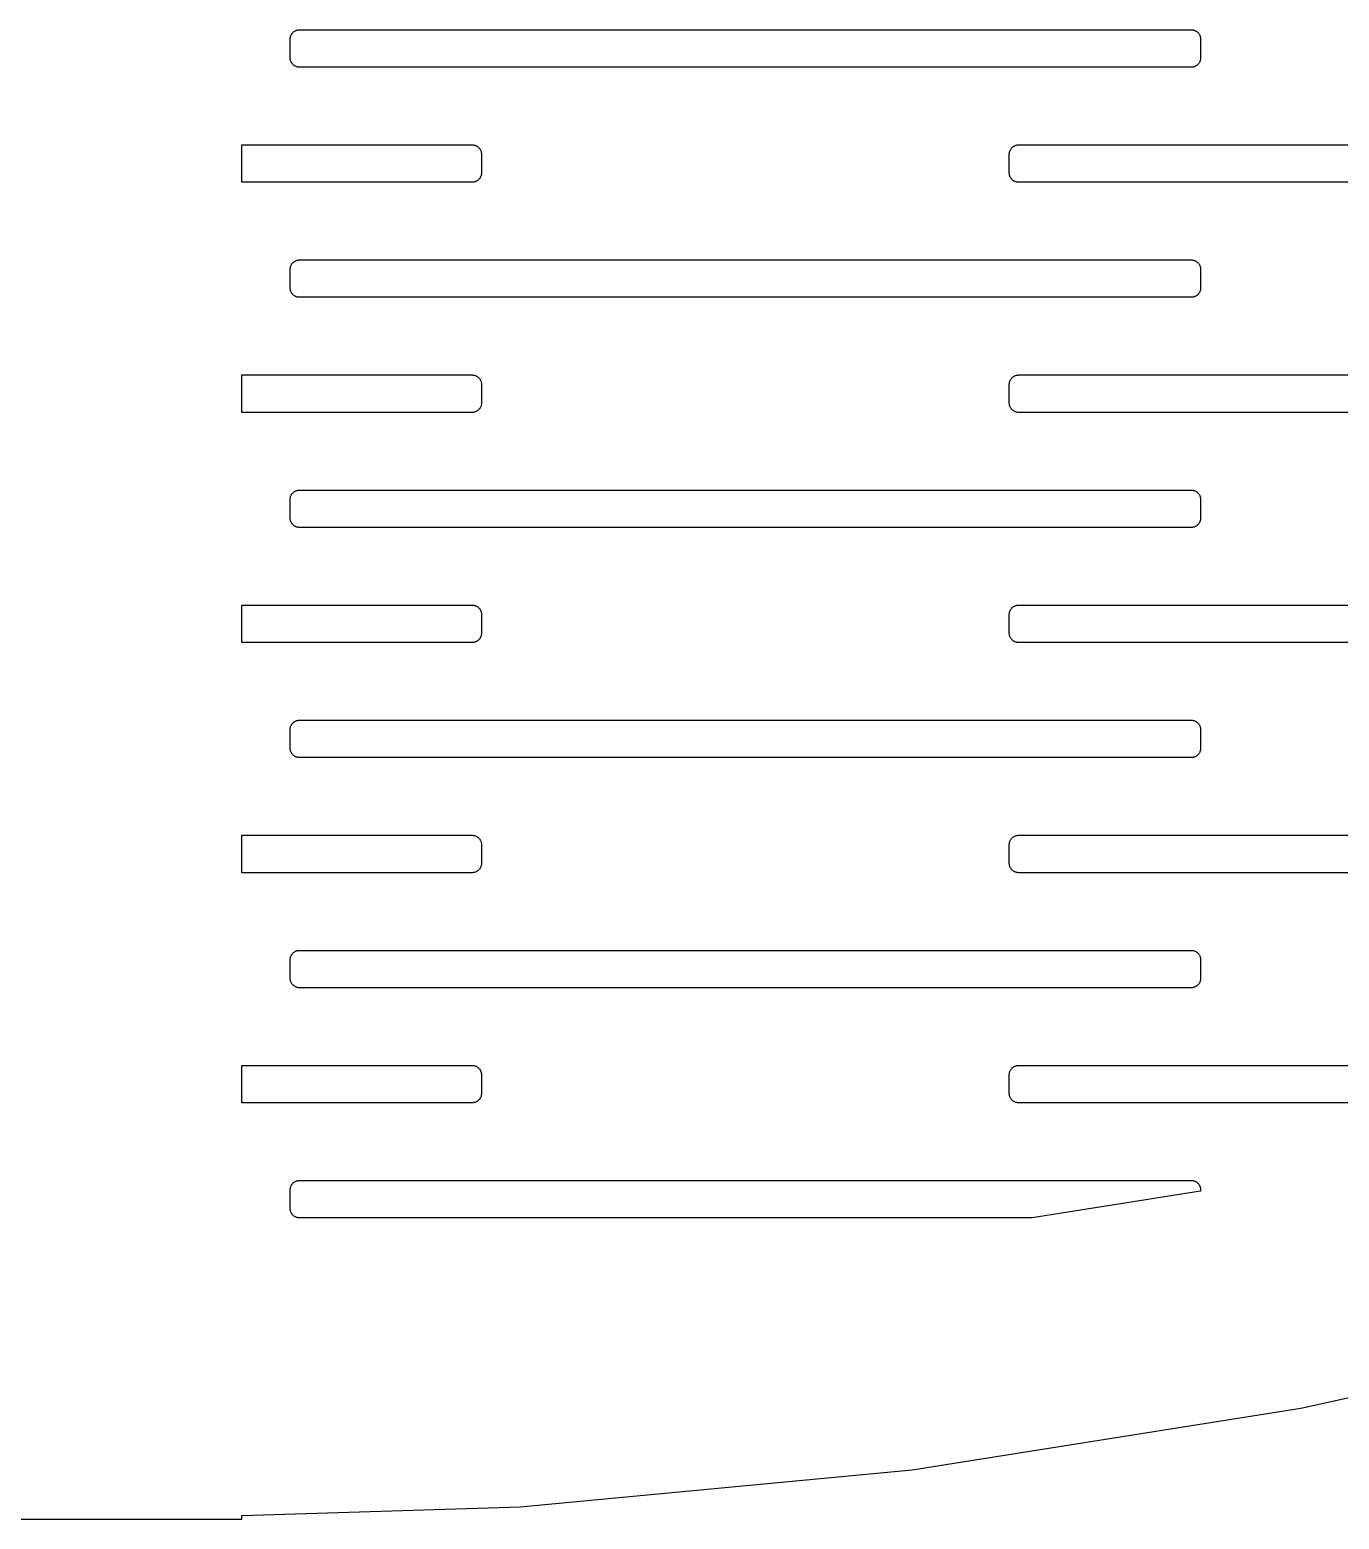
# Model space of a CAD drawing. Header units: metres. Extents: x -218 to 218, y -218 to 218.
# Drawn here: x -3.4 to 42.1, y -217.8 to -166 of the extents above; entities that cross this region are included whole.
import ezdxf

# ---------------------------------------------------------------- set-up
doc = ezdxf.new("R2010")
doc.units = ezdxf.units.M

msp = doc.modelspace()

# ---------------------------------------------------------------- linework, layer by layer
for p, q in [((5.70872, -166.209), (5.71799, -166.191)), ((5.71799, -166.191), (5.72838, -166.173)), ((5.72838, -166.173), (5.73987, -166.156)), ((5.73987, -166.156), (5.75238, -166.14)), ((5.75238, -166.14), (5.76587, -166.125)), ((5.76587, -166.125), (5.78032, -166.11)), ((5.78032, -166.11), (5.79562, -166.097)), ((5.79562, -166.097), (5.81177, -166.084)), ((5.81177, -166.084), (5.82864, -166.073)), ((5.82864, -166.073), (5.84622, -166.062)), ((5.84622, -166.062), (5.86441, -166.053)), ((5.86441, -166.053), (5.88315, -166.045)), ((5.88315, -166.045), (5.90236, -166.038)), ((5.90236, -166.038), (5.92197, -166.032)), ((5.92197, -166.032), (5.94189, -166.028)), ((5.94189, -166.028), (5.96205, -166.025)), ((5.96205, -166.025), (5.98239, -166.023)), ((5.98239, -166.023), (6.00279, -166.022)), ((6.00279, -166.022), (37.0028, -166.022)), ((37.0028, -166.022), (37.0232, -166.023)), ((37.0232, -166.023), (37.0435, -166.025)), ((37.0435, -166.025), (37.0637, -166.028)), ((37.0637, -166.028), (37.0836, -166.032)), ((37.0836, -166.032), (37.1032, -166.038)), ((37.1032, -166.038), (37.1224, -166.045)), ((37.1224, -166.045), (37.1412, -166.053)), ((37.1412, -166.053), (37.1594, -166.062)), ((37.1594, -166.062), (37.1769, -166.073)), ((37.1769, -166.073), (37.1938, -166.084)), ((37.1938, -166.084), (37.21, -166.097)), ((37.21, -166.097), (37.2253, -166.11)), ((37.2253, -166.11), (37.2397, -166.125)), ((37.2397, -166.125), (37.2532, -166.14)), ((37.2532, -166.14), (37.2657, -166.156)), ((37.2657, -166.156), (37.2772, -166.173)), ((37.2772, -166.173), (37.2876, -166.191)), ((37.2876, -166.191), (37.2969, -166.209)), ((5.6778, -166.347), (5.67844, -166.327)), ((5.6778, -166.997), (5.6778, -166.347)), ((5.67844, -166.327), (5.68036, -166.306)), ((5.68036, -166.306), (5.68355, -166.286)), ((5.68355, -166.286), (5.688, -166.266)), ((5.688, -166.266), (5.6937, -166.247)), ((5.6937, -166.247), (5.70061, -166.228)), ((5.70061, -166.228), (5.70872, -166.209)), ((37.2969, -166.209), (37.305, -166.228)), ((37.305, -166.228), (37.3119, -166.247)), ((37.3119, -166.247), (37.3176, -166.266)), ((37.3176, -166.266), (37.322, -166.286)), ((37.322, -166.286), (37.3252, -166.306)), ((37.3252, -166.306), (37.3271, -166.327)), ((37.3271, -166.327), (37.3278, -166.347)), ((37.3278, -166.347), (37.3278, -166.997)), ((5.67844, -167.018), (5.6778, -166.997)), ((5.68036, -167.038), (5.67844, -167.018)), ((5.68355, -167.058), (5.68036, -167.038)), ((5.688, -167.078), (5.68355, -167.058)), ((5.6937, -167.098), (5.688, -167.078)), ((5.70061, -167.117), (5.6937, -167.098)), ((5.70872, -167.136), (5.70061, -167.117)), ((5.71799, -167.154), (5.70872, -167.136)), ((5.72838, -167.171), (5.71799, -167.154)), ((5.73987, -167.188), (5.72838, -167.171)), ((5.75238, -167.204), (5.73987, -167.188)), ((5.76587, -167.22), (5.75238, -167.204)), ((5.78032, -167.234), (5.76587, -167.22)), ((37.2397, -167.22), (37.2253, -167.234)), ((37.2532, -167.204), (37.2397, -167.22)), ((37.2657, -167.188), (37.2532, -167.204)), ((37.2772, -167.171), (37.2657, -167.188)), ((37.2876, -167.154), (37.2772, -167.171)), ((37.2969, -167.136), (37.2876, -167.154)), ((37.305, -167.117), (37.2969, -167.136)), ((37.3119, -167.098), (37.305, -167.117)), ((37.3176, -167.078), (37.3119, -167.098)), ((37.322, -167.058), (37.3176, -167.078)), ((37.3252, -167.038), (37.322, -167.058)), ((37.3271, -167.018), (37.3252, -167.038)), ((37.3278, -166.997), (37.3271, -167.018)), ((5.79562, -167.248), (5.78032, -167.234)), ((5.81177, -167.26), (5.79562, -167.248)), ((5.82864, -167.272), (5.81177, -167.26)), ((5.84622, -167.282), (5.82864, -167.272)), ((5.86441, -167.291), (5.84622, -167.282)), ((5.88315, -167.299), (5.86441, -167.291)), ((5.90236, -167.306), (5.88315, -167.299)), ((5.92197, -167.312), (5.90236, -167.306)), ((5.94189, -167.316), (5.92197, -167.312)), ((5.96205, -167.32), (5.94189, -167.316)), ((5.98239, -167.322), (5.96205, -167.32)), ((6.00279, -167.322), (5.98239, -167.322)), ((37.0028, -167.322), (6.00279, -167.322)), ((37.0232, -167.322), (37.0028, -167.322)), ((37.0435, -167.32), (37.0232, -167.322)), ((37.0637, -167.316), (37.0435, -167.32)), ((37.0836, -167.312), (37.0637, -167.316)), ((37.1032, -167.306), (37.0836, -167.312)), ((37.1224, -167.299), (37.1032, -167.306)), ((37.1412, -167.291), (37.1224, -167.299)), ((37.1594, -167.282), (37.1412, -167.291)), ((37.1769, -167.272), (37.1594, -167.282)), ((37.1938, -167.26), (37.1769, -167.272)), ((37.21, -167.248), (37.1938, -167.26)), ((37.2253, -167.234), (37.21, -167.248)), ((4, -171.322), (4, -170.022)), ((4, -170.022), (12.0028, -170.022)), ((12.0028, -170.022), (12.0232, -170.023)), ((12.0232, -170.023), (12.0435, -170.025)), ((12.0435, -170.025), (12.0637, -170.028)), ((12.0637, -170.028), (12.0836, -170.032)), ((12.0836, -170.032), (12.1032, -170.038)), ((12.1032, -170.038), (12.1224, -170.045)), ((12.1224, -170.045), (12.1412, -170.053)), ((12.1412, -170.053), (12.1594, -170.062)), ((12.1594, -170.062), (12.1769, -170.073)), ((12.1769, -170.073), (12.1938, -170.084)), ((12.1938, -170.084), (12.2099, -170.097)), ((12.2099, -170.097), (12.2253, -170.11)), ((12.2253, -170.11), (12.2397, -170.125)), ((12.2397, -170.125), (12.2532, -170.14)), ((12.2532, -170.14), (12.2657, -170.156)), ((12.2657, -170.156), (12.2772, -170.173)), ((12.2772, -170.173), (12.2876, -170.191)), ((12.2876, -170.191), (12.2969, -170.209)), ((12.2969, -170.209), (12.305, -170.228)), ((12.305, -170.228), (12.3119, -170.247)), ((12.3119, -170.247), (12.3176, -170.266)), ((12.3176, -170.266), (12.322, -170.286)), ((12.322, -170.286), (12.3252, -170.306)), ((12.3252, -170.306), (12.3271, -170.327)), ((12.3271, -170.327), (12.3278, -170.347)), ((30.6778, -170.347), (30.6784, -170.327)), ((30.6784, -170.327), (30.6804, -170.306)), ((30.6804, -170.306), (30.6835, -170.286)), ((30.6835, -170.286), (30.688, -170.266)), ((30.688, -170.266), (30.6937, -170.247)), ((30.6937, -170.247), (30.7006, -170.228)), ((30.7006, -170.228), (30.7087, -170.209)), ((30.7087, -170.209), (30.718, -170.191)), ((30.718, -170.191), (30.7284, -170.173)), ((30.7284, -170.173), (30.7399, -170.156)), ((30.7399, -170.156), (30.7524, -170.14)), ((30.7524, -170.14), (30.7659, -170.125)), ((30.7659, -170.125), (30.7803, -170.11)), ((30.7803, -170.11), (30.7956, -170.097)), ((30.7956, -170.097), (30.8118, -170.084)), ((30.8118, -170.084), (30.8286, -170.073)), ((30.8286, -170.073), (30.8462, -170.062)), ((30.8462, -170.062), (30.8644, -170.053)), ((30.8644, -170.053), (30.8831, -170.045)), ((30.8831, -170.045), (30.9024, -170.038)), ((30.9024, -170.038), (30.922, -170.032)), ((30.922, -170.032), (30.9419, -170.028)), ((30.9419, -170.028), (30.9621, -170.025)), ((30.9621, -170.025), (30.9824, -170.023)), ((30.9824, -170.023), (31.0028, -170.022)), ((31.0028, -170.022), (62.0028, -170.022)), ((12.3278, -170.347), (12.3278, -170.997)), ((30.6778, -170.997), (30.6778, -170.347)), ((12.0028, -171.322), (4, -171.322)), ((12.0232, -171.322), (12.0028, -171.322)), ((12.0435, -171.32), (12.0232, -171.322)), ((12.0637, -171.316), (12.0435, -171.32)), ((12.0836, -171.312), (12.0637, -171.316)), ((12.1032, -171.306), (12.0836, -171.312)), ((12.1224, -171.299), (12.1032, -171.306)), ((12.1412, -171.291), (12.1224, -171.299)), ((12.1594, -171.282), (12.1412, -171.291)), ((12.1769, -171.272), (12.1594, -171.282)), ((12.1938, -171.26), (12.1769, -171.272)), ((12.2099, -171.248), (12.1938, -171.26)), ((12.2253, -171.234), (12.2099, -171.248)), ((12.2397, -171.22), (12.2253, -171.234)), ((12.2532, -171.204), (12.2397, -171.22)), ((12.2657, -171.188), (12.2532, -171.204)), ((12.2772, -171.171), (12.2657, -171.188)), ((12.2876, -171.154), (12.2772, -171.171)), ((12.2969, -171.136), (12.2876, -171.154)), ((12.305, -171.117), (12.2969, -171.136)), ((12.3119, -171.098), (12.305, -171.117)), ((12.3176, -171.078), (12.3119, -171.098)), ((12.322, -171.058), (12.3176, -171.078)), ((12.3252, -171.038), (12.322, -171.058)), ((12.3271, -171.018), (12.3252, -171.038)), ((12.3278, -170.997), (12.3271, -171.018)), ((30.6784, -171.018), (30.6778, -170.997)), ((30.6804, -171.038), (30.6784, -171.018)), ((30.6835, -171.058), (30.6804, -171.038)), ((30.688, -171.078), (30.6835, -171.058)), ((30.6937, -171.098), (30.688, -171.078)), ((30.7006, -171.117), (30.6937, -171.098)), ((30.7087, -171.136), (30.7006, -171.117)), ((30.718, -171.154), (30.7087, -171.136)), ((30.7284, -171.171), (30.718, -171.154)), ((30.7399, -171.188), (30.7284, -171.171)), ((30.7524, -171.204), (30.7399, -171.188)), ((30.7659, -171.22), (30.7524, -171.204)), ((30.7803, -171.234), (30.7659, -171.22)), ((30.7956, -171.248), (30.7803, -171.234)), ((30.8118, -171.26), (30.7956, -171.248)), ((30.8286, -171.272), (30.8118, -171.26)), ((30.8462, -171.282), (30.8286, -171.272)), ((30.8644, -171.291), (30.8462, -171.282)), ((30.8831, -171.299), (30.8644, -171.291)), ((30.9024, -171.306), (30.8831, -171.299)), ((30.922, -171.312), (30.9024, -171.306)), ((30.9419, -171.316), (30.922, -171.312)), ((30.9621, -171.32), (30.9419, -171.316)), ((30.9824, -171.322), (30.9621, -171.32)), ((31.0028, -171.322), (30.9824, -171.322)), ((62.0028, -171.322), (31.0028, -171.322)), ((5.6778, -174.347), (5.67844, -174.327)), ((5.6778, -174.997), (5.6778, -174.347)), ((5.67844, -174.327), (5.68036, -174.306)), ((5.68036, -174.306), (5.68355, -174.286)), ((5.68355, -174.286), (5.688, -174.266)), ((5.688, -174.266), (5.6937, -174.247)), ((5.6937, -174.247), (5.70061, -174.228)), ((5.70061, -174.228), (5.70872, -174.209)), ((5.70872, -174.209), (5.71799, -174.191)), ((5.71799, -174.191), (5.72838, -174.173)), ((5.72838, -174.173), (5.73987, -174.156)), ((5.73987, -174.156), (5.75238, -174.14)), ((5.75238, -174.14), (5.76587, -174.125)), ((5.76587, -174.125), (5.78032, -174.11)), ((5.78032, -174.11), (5.79562, -174.097)), ((5.79562, -174.097), (5.81177, -174.084)), ((5.81177, -174.084), (5.82864, -174.073)), ((5.82864, -174.073), (5.84622, -174.062)), ((5.84622, -174.062), (5.86441, -174.053)), ((5.86441, -174.053), (5.88315, -174.045)), ((5.88315, -174.045), (5.90236, -174.038)), ((5.90236, -174.038), (5.92197, -174.032)), ((5.92197, -174.032), (5.94189, -174.028)), ((5.94189, -174.028), (5.96205, -174.025)), ((5.96205, -174.025), (5.98239, -174.023)), ((5.98239, -174.023), (6.00279, -174.022)), ((6.00279, -174.022), (37.0028, -174.022)), ((37.0028, -174.022), (37.0232, -174.023)), ((37.0232, -174.023), (37.0435, -174.025)), ((37.0435, -174.025), (37.0637, -174.028)), ((37.0637, -174.028), (37.0836, -174.032)), ((37.0836, -174.032), (37.1032, -174.038)), ((37.1032, -174.038), (37.1224, -174.045)), ((37.1224, -174.045), (37.1412, -174.053)), ((37.1412, -174.053), (37.1594, -174.062)), ((37.1594, -174.062), (37.1769, -174.073)), ((37.1769, -174.073), (37.1938, -174.084)), ((37.1938, -174.084), (37.21, -174.097)), ((37.21, -174.097), (37.2253, -174.11)), ((37.2253, -174.11), (37.2397, -174.125)), ((37.2397, -174.125), (37.2532, -174.14)), ((37.2532, -174.14), (37.2657, -174.156)), ((37.2657, -174.156), (37.2772, -174.173)), ((37.2772, -174.173), (37.2876, -174.191)), ((37.2876, -174.191), (37.2969, -174.209)), ((37.2969, -174.209), (37.305, -174.228)), ((37.305, -174.228), (37.3119, -174.247)), ((37.3119, -174.247), (37.3176, -174.266)), ((37.3176, -174.266), (37.322, -174.286)), ((37.322, -174.286), (37.3252, -174.306)), ((37.3252, -174.306), (37.3271, -174.327)), ((37.3271, -174.327), (37.3278, -174.347)), ((37.3278, -174.347), (37.3278, -174.997)), ((5.67844, -175.018), (5.6778, -174.997)), ((37.3278, -174.997), (37.3271, -175.018)), ((5.68036, -175.038), (5.67844, -175.018)), ((5.68355, -175.058), (5.68036, -175.038)), ((5.688, -175.078), (5.68355, -175.058)), ((5.6937, -175.098), (5.688, -175.078)), ((5.70061, -175.117), (5.6937, -175.098)), ((5.70872, -175.136), (5.70061, -175.117)), ((5.71799, -175.154), (5.70872, -175.136)), ((5.72838, -175.171), (5.71799, -175.154)), ((5.73987, -175.188), (5.72838, -175.171)), ((5.75238, -175.204), (5.73987, -175.188)), ((5.76587, -175.22), (5.75238, -175.204)), ((5.78032, -175.234), (5.76587, -175.22)), ((5.79562, -175.248), (5.78032, -175.234)), ((5.81177, -175.26), (5.79562, -175.248)), ((5.82864, -175.272), (5.81177, -175.26)), ((5.84622, -175.282), (5.82864, -175.272)), ((5.86441, -175.291), (5.84622, -175.282)), ((5.88315, -175.299), (5.86441, -175.291)), ((5.90236, -175.306), (5.88315, -175.299)), ((5.92197, -175.312), (5.90236, -175.306)), ((5.94189, -175.316), (5.92197, -175.312)), ((5.96205, -175.32), (5.94189, -175.316)), ((5.98239, -175.322), (5.96205, -175.32)), ((6.00279, -175.322), (5.98239, -175.322)), ((37.0028, -175.322), (6.00279, -175.322)), ((37.0232, -175.322), (37.0028, -175.322)), ((37.0435, -175.32), (37.0232, -175.322)), ((37.0637, -175.316), (37.0435, -175.32)), ((37.0836, -175.312), (37.0637, -175.316)), ((37.1032, -175.306), (37.0836, -175.312)), ((37.1224, -175.299), (37.1032, -175.306)), ((37.1412, -175.291), (37.1224, -175.299)), ((37.1594, -175.282), (37.1412, -175.291)), ((37.1769, -175.272), (37.1594, -175.282)), ((37.1938, -175.26), (37.1769, -175.272)), ((37.21, -175.248), (37.1938, -175.26)), ((37.2253, -175.234), (37.21, -175.248)), ((37.2397, -175.22), (37.2253, -175.234)), ((37.2532, -175.204), (37.2397, -175.22)), ((37.2657, -175.188), (37.2532, -175.204)), ((37.2772, -175.171), (37.2657, -175.188)), ((37.2876, -175.154), (37.2772, -175.171)), ((37.2969, -175.136), (37.2876, -175.154)), ((37.305, -175.117), (37.2969, -175.136)), ((37.3119, -175.098), (37.305, -175.117)), ((37.3176, -175.078), (37.3119, -175.098)), ((37.322, -175.058), (37.3176, -175.078)), ((37.3252, -175.038), (37.322, -175.058)), ((37.3271, -175.018), (37.3252, -175.038)), ((4, -179.322), (4, -178.022)), ((4, -178.022), (12.0028, -178.022)), ((12.0028, -178.022), (12.0232, -178.023)), ((12.0232, -178.023), (12.0435, -178.025)), ((12.0435, -178.025), (12.0637, -178.028)), ((12.0637, -178.028), (12.0836, -178.032)), ((12.0836, -178.032), (12.1032, -178.038)), ((12.1032, -178.038), (12.1224, -178.045)), ((12.1224, -178.045), (12.1412, -178.053)), ((12.1412, -178.053), (12.1594, -178.062)), ((12.1594, -178.062), (12.1769, -178.073)), ((12.1769, -178.073), (12.1938, -178.084)), ((12.1938, -178.084), (12.2099, -178.097)), ((12.2099, -178.097), (12.2253, -178.11)), ((30.7803, -178.11), (30.7956, -178.097)), ((30.7956, -178.097), (30.8118, -178.084)), ((30.8118, -178.084), (30.8286, -178.073)), ((30.8286, -178.073), (30.8462, -178.062)), ((30.8462, -178.062), (30.8644, -178.053)), ((30.8644, -178.053), (30.8831, -178.045)), ((30.8831, -178.045), (30.9024, -178.038)), ((30.9024, -178.038), (30.922, -178.032)), ((30.922, -178.032), (30.9419, -178.028)), ((30.9419, -178.028), (30.9621, -178.025)), ((30.9621, -178.025), (30.9824, -178.023)), ((30.9824, -178.023), (31.0028, -178.022)), ((31.0028, -178.022), (62.0028, -178.022)), ((12.2253, -178.11), (12.2397, -178.125)), ((12.2397, -178.125), (12.2532, -178.14)), ((12.2532, -178.14), (12.2657, -178.156)), ((12.2657, -178.156), (12.2772, -178.173)), ((12.2772, -178.173), (12.2876, -178.191)), ((12.2876, -178.191), (12.2969, -178.209)), ((12.2969, -178.209), (12.305, -178.228)), ((12.305, -178.228), (12.3119, -178.247)), ((12.3119, -178.247), (12.3176, -178.266)), ((12.3176, -178.266), (12.322, -178.286)), ((12.322, -178.286), (12.3252, -178.306)), ((12.3252, -178.306), (12.3271, -178.327)), ((12.3271, -178.327), (12.3278, -178.347)), ((12.3278, -178.347), (12.3278, -178.997)), ((30.6778, -178.347), (30.6784, -178.327)), ((30.6778, -178.997), (30.6778, -178.347)), ((30.6784, -178.327), (30.6804, -178.306)), ((30.6804, -178.306), (30.6835, -178.286)), ((30.6835, -178.286), (30.688, -178.266)), ((30.688, -178.266), (30.6937, -178.247)), ((30.6937, -178.247), (30.7006, -178.228)), ((30.7006, -178.228), (30.7087, -178.209)), ((30.7087, -178.209), (30.718, -178.191)), ((30.718, -178.191), (30.7284, -178.173)), ((30.7284, -178.173), (30.7399, -178.156)), ((30.7399, -178.156), (30.7524, -178.14)), ((30.7524, -178.14), (30.7659, -178.125)), ((30.7659, -178.125), (30.7803, -178.11)), ((12.2969, -179.136), (12.2876, -179.154)), ((12.305, -179.117), (12.2969, -179.136)), ((12.3119, -179.098), (12.305, -179.117)), ((12.3176, -179.078), (12.3119, -179.098)), ((12.322, -179.058), (12.3176, -179.078)), ((12.3252, -179.038), (12.322, -179.058)), ((12.3271, -179.018), (12.3252, -179.038)), ((12.3278, -178.997), (12.3271, -179.018)), ((30.6784, -179.018), (30.6778, -178.997)), ((30.6804, -179.038), (30.6784, -179.018)), ((30.6835, -179.058), (30.6804, -179.038)), ((30.688, -179.078), (30.6835, -179.058)), ((30.6937, -179.098), (30.688, -179.078)), ((30.7006, -179.117), (30.6937, -179.098)), ((30.7087, -179.136), (30.7006, -179.117)), ((30.718, -179.154), (30.7087, -179.136)), ((12.0028, -179.322), (4, -179.322)), ((12.0232, -179.322), (12.0028, -179.322)), ((12.0435, -179.32), (12.0232, -179.322)), ((12.0637, -179.316), (12.0435, -179.32)), ((12.0836, -179.312), (12.0637, -179.316)), ((12.1032, -179.306), (12.0836, -179.312)), ((12.1224, -179.299), (12.1032, -179.306)), ((12.1412, -179.291), (12.1224, -179.299)), ((12.1594, -179.282), (12.1412, -179.291)), ((12.1769, -179.272), (12.1594, -179.282)), ((12.1938, -179.26), (12.1769, -179.272)), ((12.2099, -179.248), (12.1938, -179.26)), ((12.2253, -179.234), (12.2099, -179.248)), ((12.2397, -179.22), (12.2253, -179.234)), ((12.2532, -179.204), (12.2397, -179.22)), ((12.2657, -179.188), (12.2532, -179.204)), ((12.2772, -179.171), (12.2657, -179.188)), ((12.2876, -179.154), (12.2772, -179.171)), ((30.7284, -179.171), (30.718, -179.154)), ((30.7399, -179.188), (30.7284, -179.171)), ((30.7524, -179.204), (30.7399, -179.188)), ((30.7659, -179.22), (30.7524, -179.204)), ((30.7803, -179.234), (30.7659, -179.22)), ((30.7956, -179.248), (30.7803, -179.234)), ((30.8118, -179.26), (30.7956, -179.248)), ((30.8286, -179.272), (30.8118, -179.26)), ((30.8462, -179.282), (30.8286, -179.272)), ((30.8644, -179.291), (30.8462, -179.282)), ((30.8831, -179.299), (30.8644, -179.291)), ((30.9024, -179.306), (30.8831, -179.299)), ((30.922, -179.312), (30.9024, -179.306)), ((30.9419, -179.316), (30.922, -179.312)), ((30.9621, -179.32), (30.9419, -179.316)), ((30.9824, -179.322), (30.9621, -179.32)), ((31.0028, -179.322), (30.9824, -179.322)), ((62.0028, -179.322), (31.0028, -179.322)), ((5.688, -182.266), (5.6937, -182.247)), ((5.6937, -182.247), (5.70061, -182.228)), ((5.70061, -182.228), (5.70872, -182.209)), ((5.70872, -182.209), (5.71799, -182.191)), ((5.71799, -182.191), (5.72838, -182.173)), ((5.72838, -182.173), (5.73987, -182.156)), ((5.73987, -182.156), (5.75238, -182.14)), ((5.75238, -182.14), (5.76587, -182.125)), ((5.76587, -182.125), (5.78032, -182.11)), ((5.78032, -182.11), (5.79562, -182.097)), ((5.79562, -182.097), (5.81177, -182.084)), ((5.81177, -182.084), (5.82864, -182.073)), ((5.82864, -182.073), (5.84622, -182.062)), ((5.84622, -182.062), (5.86441, -182.053)), ((5.86441, -182.053), (5.88315, -182.045)), ((5.88315, -182.045), (5.90236, -182.038)), ((5.90236, -182.038), (5.92197, -182.032)), ((5.92197, -182.032), (5.94189, -182.028)), ((5.94189, -182.028), (5.96205, -182.025)), ((5.96205, -182.025), (5.98239, -182.023)), ((5.98239, -182.023), (6.00279, -182.022)), ((6.00279, -182.022), (37.0028, -182.022)), ((37.0028, -182.022), (37.0232, -182.023)), ((37.0232, -182.023), (37.0435, -182.025)), ((37.0435, -182.025), (37.0637, -182.028)), ((37.0637, -182.028), (37.0836, -182.032)), ((37.0836, -182.032), (37.1032, -182.038)), ((37.1032, -182.038), (37.1224, -182.045)), ((37.1224, -182.045), (37.1412, -182.053)), ((37.1412, -182.053), (37.1594, -182.062)), ((37.1594, -182.062), (37.1769, -182.073)), ((37.1769, -182.073), (37.1938, -182.084)), ((37.1938, -182.084), (37.21, -182.097)), ((37.21, -182.097), (37.2253, -182.11)), ((37.2253, -182.11), (37.2397, -182.125)), ((37.2397, -182.125), (37.2532, -182.14)), ((37.2532, -182.14), (37.2657, -182.156)), ((37.2657, -182.156), (37.2772, -182.173)), ((37.2772, -182.173), (37.2876, -182.191)), ((37.2876, -182.191), (37.2969, -182.209)), ((37.2969, -182.209), (37.305, -182.228)), ((37.305, -182.228), (37.3119, -182.247)), ((37.3119, -182.247), (37.3176, -182.266)), ((5.6778, -182.347), (5.67844, -182.327)), ((5.6778, -182.997), (5.6778, -182.347)), ((5.67844, -182.327), (5.68036, -182.306)), ((5.68036, -182.306), (5.68355, -182.286)), ((5.68355, -182.286), (5.688, -182.266)), ((37.3176, -182.266), (37.322, -182.286)), ((37.322, -182.286), (37.3252, -182.306)), ((37.3252, -182.306), (37.3271, -182.327)), ((37.3271, -182.327), (37.3278, -182.347)), ((37.3278, -182.347), (37.3278, -182.997)), ((5.67844, -183.018), (5.6778, -182.997)), ((5.68036, -183.038), (5.67844, -183.018)), ((5.68355, -183.058), (5.68036, -183.038)), ((5.688, -183.078), (5.68355, -183.058)), ((5.6937, -183.098), (5.688, -183.078)), ((5.70061, -183.117), (5.6937, -183.098)), ((5.70872, -183.136), (5.70061, -183.117)), ((5.71799, -183.154), (5.70872, -183.136)), ((5.72838, -183.171), (5.71799, -183.154)), ((5.73987, -183.188), (5.72838, -183.171)), ((5.75238, -183.204), (5.73987, -183.188)), ((5.76587, -183.22), (5.75238, -183.204)), ((5.78032, -183.234), (5.76587, -183.22)), ((5.79562, -183.248), (5.78032, -183.234)), ((5.81177, -183.26), (5.79562, -183.248)), ((5.82864, -183.272), (5.81177, -183.26)), ((5.84622, -183.282), (5.82864, -183.272)), ((5.86441, -183.291), (5.84622, -183.282)), ((37.1594, -183.282), (37.1412, -183.291)), ((37.1769, -183.272), (37.1594, -183.282)), ((37.1938, -183.26), (37.1769, -183.272)), ((37.21, -183.248), (37.1938, -183.26)), ((37.2253, -183.234), (37.21, -183.248)), ((37.2397, -183.22), (37.2253, -183.234)), ((37.2532, -183.204), (37.2397, -183.22)), ((37.2657, -183.188), (37.2532, -183.204)), ((37.2772, -183.171), (37.2657, -183.188)), ((37.2876, -183.154), (37.2772, -183.171)), ((37.2969, -183.136), (37.2876, -183.154)), ((37.305, -183.117), (37.2969, -183.136)), ((37.3119, -183.098), (37.305, -183.117)), ((37.3176, -183.078), (37.3119, -183.098)), ((37.322, -183.058), (37.3176, -183.078)), ((37.3252, -183.038), (37.322, -183.058)), ((37.3271, -183.018), (37.3252, -183.038)), ((37.3278, -182.997), (37.3271, -183.018)), ((5.88315, -183.299), (5.86441, -183.291)), ((5.90236, -183.306), (5.88315, -183.299)), ((5.92197, -183.312), (5.90236, -183.306)), ((5.94189, -183.316), (5.92197, -183.312)), ((5.96205, -183.32), (5.94189, -183.316)), ((5.98239, -183.322), (5.96205, -183.32)), ((6.00279, -183.322), (5.98239, -183.322)), ((37.0028, -183.322), (6.00279, -183.322)), ((37.0232, -183.322), (37.0028, -183.322)), ((37.0435, -183.32), (37.0232, -183.322)), ((37.0637, -183.316), (37.0435, -183.32)), ((37.0836, -183.312), (37.0637, -183.316)), ((37.1032, -183.306), (37.0836, -183.312)), ((37.1224, -183.299), (37.1032, -183.306)), ((37.1412, -183.291), (37.1224, -183.299)), ((4, -187.322), (4, -186.022)), ((4, -186.022), (12.0028, -186.022)), ((12.0028, -186.022), (12.0232, -186.023)), ((12.0232, -186.023), (12.0435, -186.025)), ((12.0435, -186.025), (12.0637, -186.028)), ((12.0637, -186.028), (12.0836, -186.032)), ((12.0836, -186.032), (12.1032, -186.038)), ((12.1032, -186.038), (12.1224, -186.045)), ((12.1224, -186.045), (12.1412, -186.053)), ((12.1412, -186.053), (12.1594, -186.062)), ((12.1594, -186.062), (12.1769, -186.073)), ((12.1769, -186.073), (12.1938, -186.084)), ((12.1938, -186.084), (12.2099, -186.097)), ((12.2099, -186.097), (12.2253, -186.11)), ((12.2253, -186.11), (12.2397, -186.125)), ((12.2397, -186.125), (12.2532, -186.14)), ((12.2532, -186.14), (12.2657, -186.156)), ((12.2657, -186.156), (12.2772, -186.173)), ((12.2772, -186.173), (12.2876, -186.191)), ((12.2876, -186.191), (12.2969, -186.209)), ((12.2969, -186.209), (12.305, -186.228)), ((12.305, -186.228), (12.3119, -186.247)), ((12.3119, -186.247), (12.3176, -186.266)), ((12.3176, -186.266), (12.322, -186.286)), ((12.322, -186.286), (12.3252, -186.306)), ((12.3252, -186.306), (12.3271, -186.327)), ((12.3271, -186.327), (12.3278, -186.347)), ((12.3278, -186.347), (12.3278, -186.997)), ((30.6778, -186.347), (30.6784, -186.327)), ((30.6778, -186.997), (30.6778, -186.347)), ((30.6784, -186.327), (30.6804, -186.306)), ((30.6804, -186.306), (30.6835, -186.286)), ((30.6835, -186.286), (30.688, -186.266)), ((30.688, -186.266), (30.6937, -186.247)), ((30.6937, -186.247), (30.7006, -186.228)), ((30.7006, -186.228), (30.7087, -186.209)), ((30.7087, -186.209), (30.718, -186.191)), ((30.718, -186.191), (30.7284, -186.173)), ((30.7284, -186.173), (30.7399, -186.156)), ((30.7399, -186.156), (30.7524, -186.14)), ((30.7524, -186.14), (30.7659, -186.125)), ((30.7659, -186.125), (30.7803, -186.11)), ((30.7803, -186.11), (30.7956, -186.097)), ((30.7956, -186.097), (30.8118, -186.084)), ((30.8118, -186.084), (30.8286, -186.073)), ((30.8286, -186.073), (30.8462, -186.062)), ((30.8462, -186.062), (30.8644, -186.053)), ((30.8644, -186.053), (30.8831, -186.045)), ((30.8831, -186.045), (30.9024, -186.038)), ((30.9024, -186.038), (30.922, -186.032)), ((30.922, -186.032), (30.9419, -186.028)), ((30.9419, -186.028), (30.9621, -186.025)), ((30.9621, -186.025), (30.9824, -186.023)), ((30.9824, -186.023), (31.0028, -186.022)), ((31.0028, -186.022), (62.0028, -186.022)), ((12.0028, -187.322), (4, -187.322)), ((12.0232, -187.322), (12.0028, -187.322)), ((12.0435, -187.32), (12.0232, -187.322)), ((12.0637, -187.316), (12.0435, -187.32)), ((12.0836, -187.312), (12.0637, -187.316)), ((12.1032, -187.306), (12.0836, -187.312)), ((12.1224, -187.299), (12.1032, -187.306)), ((12.1412, -187.291), (12.1224, -187.299)), ((12.1594, -187.282), (12.1412, -187.291)), ((12.1769, -187.272), (12.1594, -187.282)), ((12.1938, -187.26), (12.1769, -187.272)), ((12.2099, -187.248), (12.1938, -187.26)), ((12.2253, -187.234), (12.2099, -187.248)), ((12.2397, -187.22), (12.2253, -187.234)), ((12.2532, -187.204), (12.2397, -187.22)), ((12.2657, -187.188), (12.2532, -187.204)), ((12.2772, -187.171), (12.2657, -187.188)), ((12.2876, -187.154), (12.2772, -187.171)), ((12.2969, -187.136), (12.2876, -187.154)), ((12.305, -187.117), (12.2969, -187.136)), ((12.3119, -187.098), (12.305, -187.117)), ((12.3176, -187.078), (12.3119, -187.098)), ((12.322, -187.058), (12.3176, -187.078)), ((12.3252, -187.038), (12.322, -187.058)), ((12.3271, -187.018), (12.3252, -187.038)), ((12.3278, -186.997), (12.3271, -187.018)), ((30.6784, -187.018), (30.6778, -186.997)), ((30.6804, -187.038), (30.6784, -187.018)), ((30.6835, -187.058), (30.6804, -187.038)), ((30.688, -187.078), (30.6835, -187.058)), ((30.6937, -187.098), (30.688, -187.078)), ((30.7006, -187.117), (30.6937, -187.098)), ((30.7087, -187.136), (30.7006, -187.117)), ((30.718, -187.154), (30.7087, -187.136)), ((30.7284, -187.171), (30.718, -187.154)), ((30.7399, -187.188), (30.7284, -187.171)), ((30.7524, -187.204), (30.7399, -187.188)), ((30.7659, -187.22), (30.7524, -187.204)), ((30.7803, -187.234), (30.7659, -187.22)), ((30.7956, -187.248), (30.7803, -187.234)), ((30.8118, -187.26), (30.7956, -187.248)), ((30.8286, -187.272), (30.8118, -187.26)), ((30.8462, -187.282), (30.8286, -187.272)), ((30.8644, -187.291), (30.8462, -187.282)), ((30.8831, -187.299), (30.8644, -187.291)), ((30.9024, -187.306), (30.8831, -187.299)), ((30.922, -187.312), (30.9024, -187.306)), ((30.9419, -187.316), (30.922, -187.312)), ((30.9621, -187.32), (30.9419, -187.316)), ((30.9824, -187.322), (30.9621, -187.32)), ((31.0028, -187.322), (30.9824, -187.322)), ((62.0028, -187.322), (31.0028, -187.322)), ((5.6778, -190.347), (5.67844, -190.327)), ((5.6778, -190.997), (5.6778, -190.347)), ((5.67844, -190.327), (5.68036, -190.306)), ((5.68036, -190.306), (5.68355, -190.286)), ((5.68355, -190.286), (5.688, -190.266)), ((5.688, -190.266), (5.6937, -190.247)), ((5.6937, -190.247), (5.70061, -190.228)), ((5.70061, -190.228), (5.70872, -190.209)), ((5.70872, -190.209), (5.71799, -190.191)), ((5.71799, -190.191), (5.72838, -190.173)), ((5.72838, -190.173), (5.73987, -190.156)), ((5.73987, -190.156), (5.75238, -190.14)), ((5.75238, -190.14), (5.76587, -190.125)), ((5.76587, -190.125), (5.78032, -190.11)), ((5.78032, -190.11), (5.79562, -190.097)), ((5.79562, -190.097), (5.81177, -190.084)), ((5.81177, -190.084), (5.82864, -190.073)), ((5.82864, -190.073), (5.84622, -190.062)), ((5.84622, -190.062), (5.86441, -190.053)), ((5.86441, -190.053), (5.88315, -190.045)), ((5.88315, -190.045), (5.90236, -190.038)), ((5.90236, -190.038), (5.92197, -190.032)), ((5.92197, -190.032), (5.94189, -190.028)), ((5.94189, -190.028), (5.96205, -190.025)), ((5.96205, -190.025), (5.98239, -190.023)), ((5.98239, -190.023), (6.00279, -190.022)), ((6.00279, -190.022), (37.0028, -190.022)), ((37.0028, -190.022), (37.0232, -190.023)), ((37.0232, -190.023), (37.0435, -190.025)), ((37.0435, -190.025), (37.0637, -190.028)), ((37.0637, -190.028), (37.0836, -190.032)), ((37.0836, -190.032), (37.1032, -190.038)), ((37.1032, -190.038), (37.1224, -190.045)), ((37.1224, -190.045), (37.1412, -190.053)), ((37.1412, -190.053), (37.1594, -190.062)), ((37.1594, -190.062), (37.1769, -190.073)), ((37.1769, -190.073), (37.1938, -190.084)), ((37.1938, -190.084), (37.21, -190.097)), ((37.21, -190.097), (37.2253, -190.11)), ((37.2253, -190.11), (37.2397, -190.125)), ((37.2397, -190.125), (37.2532, -190.14)), ((37.2532, -190.14), (37.2657, -190.156)), ((37.2657, -190.156), (37.2772, -190.173)), ((37.2772, -190.173), (37.2876, -190.191)), ((37.2876, -190.191), (37.2969, -190.209)), ((37.2969, -190.209), (37.305, -190.228)), ((37.305, -190.228), (37.3119, -190.247)), ((37.3119, -190.247), (37.3176, -190.266)), ((37.3176, -190.266), (37.322, -190.286)), ((37.322, -190.286), (37.3252, -190.306)), ((37.3252, -190.306), (37.3271, -190.327)), ((37.3271, -190.327), (37.3278, -190.347)), ((37.3278, -190.347), (37.3278, -190.997)), ((5.67844, -191.018), (5.6778, -190.997)), ((5.68036, -191.038), (5.67844, -191.018)), ((5.68355, -191.058), (5.68036, -191.038)), ((37.3252, -191.038), (37.322, -191.058)), ((37.3271, -191.018), (37.3252, -191.038)), ((37.3278, -190.997), (37.3271, -191.018)), ((5.688, -191.078), (5.68355, -191.058)), ((5.6937, -191.098), (5.688, -191.078)), ((5.70061, -191.117), (5.6937, -191.098)), ((5.70872, -191.136), (5.70061, -191.117)), ((5.71799, -191.154), (5.70872, -191.136)), ((5.72838, -191.171), (5.71799, -191.154)), ((5.73987, -191.188), (5.72838, -191.171)), ((5.75238, -191.204), (5.73987, -191.188)), ((5.76587, -191.22), (5.75238, -191.204)), ((5.78032, -191.234), (5.76587, -191.22)), ((5.79562, -191.248), (5.78032, -191.234)), ((5.81177, -191.26), (5.79562, -191.248)), ((5.82864, -191.272), (5.81177, -191.26)), ((5.84622, -191.282), (5.82864, -191.272)), ((5.86441, -191.291), (5.84622, -191.282)), ((5.88315, -191.299), (5.86441, -191.291)), ((5.90236, -191.306), (5.88315, -191.299)), ((5.92197, -191.312), (5.90236, -191.306)), ((5.94189, -191.316), (5.92197, -191.312)), ((5.96205, -191.32), (5.94189, -191.316)), ((5.98239, -191.322), (5.96205, -191.32)), ((6.00279, -191.322), (5.98239, -191.322)), ((37.0028, -191.322), (6.00279, -191.322)), ((37.0232, -191.322), (37.0028, -191.322)), ((37.0435, -191.32), (37.0232, -191.322)), ((37.0637, -191.316), (37.0435, -191.32)), ((37.0836, -191.312), (37.0637, -191.316)), ((37.1032, -191.306), (37.0836, -191.312)), ((37.1224, -191.299), (37.1032, -191.306)), ((37.1412, -191.291), (37.1224, -191.299)), ((37.1594, -191.282), (37.1412, -191.291)), ((37.1769, -191.272), (37.1594, -191.282)), ((37.1938, -191.26), (37.1769, -191.272)), ((37.21, -191.248), (37.1938, -191.26)), ((37.2253, -191.234), (37.21, -191.248)), ((37.2397, -191.22), (37.2253, -191.234)), ((37.2532, -191.204), (37.2397, -191.22)), ((37.2657, -191.188), (37.2532, -191.204)), ((37.2772, -191.171), (37.2657, -191.188)), ((37.2876, -191.154), (37.2772, -191.171)), ((37.2969, -191.136), (37.2876, -191.154)), ((37.305, -191.117), (37.2969, -191.136)), ((37.3119, -191.098), (37.305, -191.117)), ((37.3176, -191.078), (37.3119, -191.098)), ((37.322, -191.058), (37.3176, -191.078)), ((4, -195.322), (4, -194.022)), ((4, -194.022), (12.0028, -194.022)), ((12.0028, -194.022), (12.0232, -194.023)), ((12.0232, -194.023), (12.0435, -194.025)), ((12.0435, -194.025), (12.0637, -194.028)), ((12.0637, -194.028), (12.0836, -194.032)), ((12.0836, -194.032), (12.1032, -194.038)), ((12.1032, -194.038), (12.1224, -194.045)), ((12.1224, -194.045), (12.1412, -194.053)), ((12.1412, -194.053), (12.1594, -194.062)), ((12.1594, -194.062), (12.1769, -194.073)), ((12.1769, -194.073), (12.1938, -194.084)), ((12.1938, -194.084), (12.2099, -194.097)), ((12.2099, -194.097), (12.2253, -194.11)), ((12.2253, -194.11), (12.2397, -194.125)), ((12.2397, -194.125), (12.2532, -194.14)), ((12.2532, -194.14), (12.2657, -194.156)), ((12.2657, -194.156), (12.2772, -194.173)), ((30.7284, -194.173), (30.7399, -194.156)), ((30.7399, -194.156), (30.7524, -194.14)), ((30.7524, -194.14), (30.7659, -194.125)), ((30.7659, -194.125), (30.7803, -194.11)), ((30.7803, -194.11), (30.7956, -194.097)), ((30.7956, -194.097), (30.8118, -194.084)), ((30.8118, -194.084), (30.8286, -194.073)), ((30.8286, -194.073), (30.8462, -194.062)), ((30.8462, -194.062), (30.8644, -194.053)), ((30.8644, -194.053), (30.8831, -194.045)), ((30.8831, -194.045), (30.9024, -194.038)), ((30.9024, -194.038), (30.922, -194.032)), ((30.922, -194.032), (30.9419, -194.028)), ((30.9419, -194.028), (30.9621, -194.025)), ((30.9621, -194.025), (30.9824, -194.023)), ((30.9824, -194.023), (31.0028, -194.022)), ((31.0028, -194.022), (62.0028, -194.022)), ((12.2772, -194.173), (12.2876, -194.191)), ((12.2876, -194.191), (12.2969, -194.209)), ((12.2969, -194.209), (12.305, -194.228)), ((12.305, -194.228), (12.3119, -194.247)), ((12.3119, -194.247), (12.3176, -194.266)), ((12.3176, -194.266), (12.322, -194.286)), ((12.322, -194.286), (12.3252, -194.306)), ((12.3252, -194.306), (12.3271, -194.327)), ((12.3271, -194.327), (12.3278, -194.347)), ((12.3278, -194.347), (12.3278, -194.997)), ((30.6778, -194.347), (30.6784, -194.327)), ((30.6778, -194.997), (30.6778, -194.347)), ((30.6784, -194.327), (30.6804, -194.306)), ((30.6804, -194.306), (30.6835, -194.286)), ((30.6835, -194.286), (30.688, -194.266)), ((30.688, -194.266), (30.6937, -194.247)), ((30.6937, -194.247), (30.7006, -194.228)), ((30.7006, -194.228), (30.7087, -194.209)), ((30.7087, -194.209), (30.718, -194.191)), ((30.718, -194.191), (30.7284, -194.173)), ((12.2657, -195.188), (12.2532, -195.204)), ((12.2772, -195.171), (12.2657, -195.188)), ((12.2876, -195.154), (12.2772, -195.171)), ((12.2969, -195.136), (12.2876, -195.154)), ((12.305, -195.117), (12.2969, -195.136)), ((12.3119, -195.098), (12.305, -195.117)), ((12.3176, -195.078), (12.3119, -195.098)), ((12.322, -195.058), (12.3176, -195.078)), ((12.3252, -195.038), (12.322, -195.058)), ((12.3271, -195.018), (12.3252, -195.038)), ((12.3278, -194.997), (12.3271, -195.018)), ((30.6784, -195.018), (30.6778, -194.997)), ((30.6804, -195.038), (30.6784, -195.018)), ((30.6835, -195.058), (30.6804, -195.038)), ((30.688, -195.078), (30.6835, -195.058)), ((30.6937, -195.098), (30.688, -195.078)), ((30.7006, -195.117), (30.6937, -195.098)), ((30.7087, -195.136), (30.7006, -195.117)), ((30.718, -195.154), (30.7087, -195.136)), ((30.7284, -195.171), (30.718, -195.154)), ((30.7399, -195.188), (30.7284, -195.171)), ((30.7524, -195.204), (30.7399, -195.188)), ((12.0028, -195.322), (4, -195.322)), ((12.0232, -195.322), (12.0028, -195.322)), ((12.0435, -195.32), (12.0232, -195.322)), ((12.0637, -195.316), (12.0435, -195.32)), ((12.0836, -195.312), (12.0637, -195.316)), ((12.1032, -195.306), (12.0836, -195.312)), ((12.1224, -195.299), (12.1032, -195.306)), ((12.1412, -195.291), (12.1224, -195.299)), ((12.1594, -195.282), (12.1412, -195.291)), ((12.1769, -195.272), (12.1594, -195.282)), ((12.1938, -195.26), (12.1769, -195.272)), ((12.2099, -195.248), (12.1938, -195.26)), ((12.2253, -195.234), (12.2099, -195.248)), ((12.2397, -195.22), (12.2253, -195.234)), ((12.2532, -195.204), (12.2397, -195.22)), ((30.7659, -195.22), (30.7524, -195.204)), ((30.7803, -195.234), (30.7659, -195.22)), ((30.7956, -195.248), (30.7803, -195.234)), ((30.8118, -195.26), (30.7956, -195.248)), ((30.8286, -195.272), (30.8118, -195.26)), ((30.8462, -195.282), (30.8286, -195.272)), ((30.8644, -195.291), (30.8462, -195.282)), ((30.8831, -195.299), (30.8644, -195.291)), ((30.9024, -195.306), (30.8831, -195.299)), ((30.922, -195.312), (30.9024, -195.306)), ((30.9419, -195.316), (30.922, -195.312)), ((30.9621, -195.32), (30.9419, -195.316)), ((30.9824, -195.322), (30.9621, -195.32)), ((31.0028, -195.322), (30.9824, -195.322)), ((62.0028, -195.322), (31.0028, -195.322)), ((5.68036, -198.306), (5.68355, -198.286)), ((5.68355, -198.286), (5.688, -198.266)), ((5.688, -198.266), (5.6937, -198.247)), ((5.6937, -198.247), (5.70061, -198.228)), ((5.70061, -198.228), (5.70872, -198.209)), ((5.70872, -198.209), (5.71799, -198.191)), ((5.71799, -198.191), (5.72838, -198.173)), ((5.72838, -198.173), (5.73987, -198.156)), ((5.73987, -198.156), (5.75238, -198.14)), ((5.75238, -198.14), (5.76587, -198.125)), ((5.76587, -198.125), (5.78032, -198.11)), ((5.78032, -198.11), (5.79562, -198.097)), ((5.79562, -198.097), (5.81177, -198.084)), ((5.81177, -198.084), (5.82864, -198.073)), ((5.82864, -198.073), (5.84622, -198.062)), ((5.84622, -198.062), (5.86441, -198.053)), ((5.86441, -198.053), (5.88315, -198.045)), ((5.88315, -198.045), (5.90236, -198.038)), ((5.90236, -198.038), (5.92197, -198.032)), ((5.92197, -198.032), (5.94189, -198.028)), ((5.94189, -198.028), (5.96205, -198.025)), ((5.96205, -198.025), (5.98239, -198.023)), ((5.98239, -198.023), (6.00279, -198.022)), ((6.00279, -198.022), (37.0028, -198.022)), ((37.0028, -198.022), (37.0232, -198.023)), ((37.0232, -198.023), (37.0435, -198.025)), ((37.0435, -198.025), (37.0637, -198.028)), ((37.0637, -198.028), (37.0836, -198.032)), ((37.0836, -198.032), (37.1032, -198.038)), ((37.1032, -198.038), (37.1224, -198.045)), ((37.1224, -198.045), (37.1412, -198.053)), ((37.1412, -198.053), (37.1594, -198.062)), ((37.1594, -198.062), (37.1769, -198.073)), ((37.1769, -198.073), (37.1938, -198.084)), ((37.1938, -198.084), (37.21, -198.097)), ((37.21, -198.097), (37.2253, -198.11)), ((37.2253, -198.11), (37.2397, -198.125)), ((37.2397, -198.125), (37.2532, -198.14)), ((37.2532, -198.14), (37.2657, -198.156)), ((37.2657, -198.156), (37.2772, -198.173)), ((37.2772, -198.173), (37.2876, -198.191)), ((37.2876, -198.191), (37.2969, -198.209)), ((37.2969, -198.209), (37.305, -198.228)), ((37.305, -198.228), (37.3119, -198.247)), ((37.3119, -198.247), (37.3176, -198.266)), ((37.3176, -198.266), (37.322, -198.286)), ((37.322, -198.286), (37.3252, -198.306)), ((5.6778, -198.347), (5.67844, -198.327)), ((5.6778, -198.997), (5.6778, -198.347)), ((5.67844, -198.327), (5.68036, -198.306)), ((37.3252, -198.306), (37.3271, -198.327)), ((37.3271, -198.327), (37.3278, -198.347)), ((37.3278, -198.347), (37.3278, -198.997)), ((5.67844, -199.018), (5.6778, -198.997)), ((5.68036, -199.038), (5.67844, -199.018)), ((5.68355, -199.058), (5.68036, -199.038)), ((5.688, -199.078), (5.68355, -199.058)), ((5.6937, -199.098), (5.688, -199.078)), ((5.70061, -199.117), (5.6937, -199.098)), ((5.70872, -199.136), (5.70061, -199.117)), ((5.71799, -199.154), (5.70872, -199.136)), ((5.72838, -199.171), (5.71799, -199.154)), ((5.73987, -199.188), (5.72838, -199.171)), ((5.75238, -199.204), (5.73987, -199.188)), ((5.76587, -199.22), (5.75238, -199.204)), ((5.78032, -199.234), (5.76587, -199.22)), ((5.79562, -199.248), (5.78032, -199.234)), ((5.81177, -199.26), (5.79562, -199.248)), ((5.82864, -199.272), (5.81177, -199.26)), ((5.84622, -199.282), (5.82864, -199.272)), ((5.86441, -199.291), (5.84622, -199.282)), ((5.88315, -199.299), (5.86441, -199.291)), ((5.90236, -199.306), (5.88315, -199.299)), ((5.92197, -199.312), (5.90236, -199.306)), ((5.94189, -199.316), (5.92197, -199.312)), ((5.96205, -199.32), (5.94189, -199.316)), ((5.98239, -199.322), (5.96205, -199.32)), ((6.00279, -199.322), (5.98239, -199.322)), ((37.0028, -199.322), (6.00279, -199.322)), ((37.0232, -199.322), (37.0028, -199.322)), ((37.0435, -199.32), (37.0232, -199.322)), ((37.0637, -199.316), (37.0435, -199.32)), ((37.0836, -199.312), (37.0637, -199.316)), ((37.1032, -199.306), (37.0836, -199.312)), ((37.1224, -199.299), (37.1032, -199.306)), ((37.1412, -199.291), (37.1224, -199.299)), ((37.1594, -199.282), (37.1412, -199.291)), ((37.1769, -199.272), (37.1594, -199.282)), ((37.1938, -199.26), (37.1769, -199.272)), ((37.21, -199.248), (37.1938, -199.26)), ((37.2253, -199.234), (37.21, -199.248)), ((37.2397, -199.22), (37.2253, -199.234)), ((37.2532, -199.204), (37.2397, -199.22)), ((37.2657, -199.188), (37.2532, -199.204)), ((37.2772, -199.171), (37.2657, -199.188)), ((37.2876, -199.154), (37.2772, -199.171)), ((37.2969, -199.136), (37.2876, -199.154)), ((37.305, -199.117), (37.2969, -199.136)), ((37.3119, -199.098), (37.305, -199.117)), ((37.3176, -199.078), (37.3119, -199.098)), ((37.322, -199.058), (37.3176, -199.078)), ((37.3252, -199.038), (37.322, -199.058)), ((37.3271, -199.018), (37.3252, -199.038)), ((37.3278, -198.997), (37.3271, -199.018)), ((4, -203.322), (4, -202.022)), ((4, -202.022), (12.0028, -202.022)), ((12.0028, -202.022), (12.0232, -202.023)), ((12.0232, -202.023), (12.0435, -202.025)), ((12.0435, -202.025), (12.0637, -202.028)), ((12.0637, -202.028), (12.0836, -202.032)), ((12.0836, -202.032), (12.1032, -202.038)), ((12.1032, -202.038), (12.1224, -202.045)), ((12.1224, -202.045), (12.1412, -202.053)), ((12.1412, -202.053), (12.1594, -202.062)), ((12.1594, -202.062), (12.1769, -202.073)), ((12.1769, -202.073), (12.1938, -202.084)), ((12.1938, -202.084), (12.2099, -202.097)), ((12.2099, -202.097), (12.2253, -202.11)), ((12.2253, -202.11), (12.2397, -202.125)), ((12.2397, -202.125), (12.2532, -202.14)), ((12.2532, -202.14), (12.2657, -202.156)), ((12.2657, -202.156), (12.2772, -202.173)), ((12.2772, -202.173), (12.2876, -202.191)), ((12.2876, -202.191), (12.2969, -202.209)), ((12.2969, -202.209), (12.305, -202.228)), ((12.305, -202.228), (12.3119, -202.247)), ((12.3119, -202.247), (12.3176, -202.266)), ((12.3176, -202.266), (12.322, -202.286)), ((12.322, -202.286), (12.3252, -202.306)), ((12.3252, -202.306), (12.3271, -202.327)), ((12.3271, -202.327), (12.3278, -202.347)), ((12.3278, -202.347), (12.3278, -202.997)), ((30.6778, -202.347), (30.6784, -202.327)), ((30.6778, -202.997), (30.6778, -202.347)), ((30.6784, -202.327), (30.6804, -202.306)), ((30.6804, -202.306), (30.6835, -202.286)), ((30.6835, -202.286), (30.688, -202.266)), ((30.688, -202.266), (30.6937, -202.247)), ((30.6937, -202.247), (30.7006, -202.228)), ((30.7006, -202.228), (30.7087, -202.209)), ((30.7087, -202.209), (30.718, -202.191)), ((30.718, -202.191), (30.7284, -202.173)), ((30.7284, -202.173), (30.7399, -202.156)), ((30.7399, -202.156), (30.7524, -202.14)), ((30.7524, -202.14), (30.7659, -202.125)), ((30.7659, -202.125), (30.7803, -202.11)), ((30.7803, -202.11), (30.7956, -202.097)), ((30.7956, -202.097), (30.8118, -202.084)), ((30.8118, -202.084), (30.8286, -202.073)), ((30.8286, -202.073), (30.8462, -202.062)), ((30.8462, -202.062), (30.8644, -202.053)), ((30.8644, -202.053), (30.8831, -202.045)), ((30.8831, -202.045), (30.9024, -202.038)), ((30.9024, -202.038), (30.922, -202.032)), ((30.922, -202.032), (30.9419, -202.028)), ((30.9419, -202.028), (30.9621, -202.025)), ((30.9621, -202.025), (30.9824, -202.023)), ((30.9824, -202.023), (31.0028, -202.022)), ((31.0028, -202.022), (56.2492, -202.022)), ((12.0028, -203.322), (4, -203.322)), ((12.0232, -203.322), (12.0028, -203.322)), ((12.0435, -203.32), (12.0232, -203.322)), ((12.0637, -203.316), (12.0435, -203.32)), ((12.0836, -203.312), (12.0637, -203.316)), ((12.1032, -203.306), (12.0836, -203.312)), ((12.1224, -203.299), (12.1032, -203.306)), ((12.1412, -203.291), (12.1224, -203.299)), ((12.1594, -203.282), (12.1412, -203.291)), ((12.1769, -203.272), (12.1594, -203.282)), ((12.1938, -203.26), (12.1769, -203.272)), ((12.2099, -203.248), (12.1938, -203.26)), ((12.2253, -203.234), (12.2099, -203.248)), ((12.2397, -203.22), (12.2253, -203.234)), ((12.2532, -203.204), (12.2397, -203.22)), ((12.2657, -203.188), (12.2532, -203.204)), ((12.2772, -203.171), (12.2657, -203.188)), ((12.2876, -203.154), (12.2772, -203.171)), ((12.2969, -203.136), (12.2876, -203.154)), ((12.305, -203.117), (12.2969, -203.136)), ((12.3119, -203.098), (12.305, -203.117)), ((12.3176, -203.078), (12.3119, -203.098)), ((12.322, -203.058), (12.3176, -203.078)), ((12.3252, -203.038), (12.322, -203.058)), ((12.3271, -203.018), (12.3252, -203.038)), ((12.3278, -202.997), (12.3271, -203.018)), ((30.6784, -203.018), (30.6778, -202.997)), ((30.6804, -203.038), (30.6784, -203.018)), ((30.6835, -203.058), (30.6804, -203.038)), ((30.688, -203.078), (30.6835, -203.058)), ((30.6937, -203.098), (30.688, -203.078)), ((30.7006, -203.117), (30.6937, -203.098)), ((30.7087, -203.136), (30.7006, -203.117)), ((30.718, -203.154), (30.7087, -203.136)), ((30.7284, -203.171), (30.718, -203.154)), ((30.7399, -203.188), (30.7284, -203.171)), ((30.7524, -203.204), (30.7399, -203.188)), ((30.7659, -203.22), (30.7524, -203.204)), ((30.7803, -203.234), (30.7659, -203.22)), ((30.7956, -203.248), (30.7803, -203.234)), ((30.8118, -203.26), (30.7956, -203.248)), ((30.8286, -203.272), (30.8118, -203.26)), ((30.8462, -203.282), (30.8286, -203.272)), ((30.8644, -203.291), (30.8462, -203.282)), ((30.8831, -203.299), (30.8644, -203.291)), ((30.9024, -203.306), (30.8831, -203.299)), ((30.922, -203.312), (30.9024, -203.306)), ((30.9419, -203.316), (30.922, -203.312)), ((30.9621, -203.32), (30.9419, -203.316)), ((30.9824, -203.322), (30.9621, -203.32)), ((31.0028, -203.322), (30.9824, -203.322)), ((51.6548, -203.322), (31.0028, -203.322)), ((5.82864, -206.073), (5.84622, -206.062)), ((5.84622, -206.062), (5.86441, -206.053)), ((5.86441, -206.053), (5.88315, -206.045)), ((5.88315, -206.045), (5.90236, -206.038)), ((5.90236, -206.038), (5.92197, -206.032)), ((5.92197, -206.032), (5.94189, -206.028)), ((5.94189, -206.028), (5.96205, -206.025)), ((5.96205, -206.025), (5.98239, -206.023)), ((5.98239, -206.023), (6.00279, -206.022)), ((6.00279, -206.022), (37.0028, -206.022)), ((37.0028, -206.022), (37.0232, -206.023)), ((37.0232, -206.023), (37.0435, -206.025)), ((37.0435, -206.025), (37.0637, -206.028)), ((37.0637, -206.028), (37.0836, -206.032)), ((37.0836, -206.032), (37.1032, -206.038)), ((37.1032, -206.038), (37.1224, -206.045)), ((37.1224, -206.045), (37.1412, -206.053)), ((37.1412, -206.053), (37.1594, -206.062)), ((37.1594, -206.062), (37.1769, -206.073)), ((5.6778, -206.347), (5.67844, -206.327)), ((5.6778, -206.997), (5.6778, -206.347)), ((5.67844, -206.327), (5.68036, -206.306)), ((5.68036, -206.306), (5.68355, -206.286)), ((5.68355, -206.286), (5.688, -206.266)), ((5.688, -206.266), (5.6937, -206.247)), ((5.6937, -206.247), (5.70061, -206.228)), ((5.70061, -206.228), (5.70872, -206.209)), ((5.70872, -206.209), (5.71799, -206.191)), ((5.71799, -206.191), (5.72838, -206.173)), ((5.72838, -206.173), (5.73987, -206.156)), ((5.73987, -206.156), (5.75238, -206.14)), ((5.75238, -206.14), (5.76587, -206.125)), ((5.76587, -206.125), (5.78032, -206.11)), ((5.78032, -206.11), (5.79562, -206.097)), ((5.79562, -206.097), (5.81177, -206.084)), ((5.81177, -206.084), (5.82864, -206.073)), ((37.3278, -206.395), (31.4762, -207.322)), ((37.1769, -206.073), (37.1938, -206.084)), ((37.1938, -206.084), (37.21, -206.097)), ((37.21, -206.097), (37.2253, -206.11)), ((37.2253, -206.11), (37.2397, -206.125)), ((37.2397, -206.125), (37.2532, -206.14)), ((37.2532, -206.14), (37.2657, -206.156)), ((37.2657, -206.156), (37.2772, -206.173)), ((37.2772, -206.173), (37.2876, -206.191)), ((37.2876, -206.191), (37.2969, -206.209)), ((37.2969, -206.209), (37.305, -206.228)), ((37.305, -206.228), (37.3119, -206.247)), ((37.3119, -206.247), (37.3176, -206.266)), ((37.3176, -206.266), (37.322, -206.286)), ((37.322, -206.286), (37.3252, -206.306)), ((37.3252, -206.306), (37.3271, -206.327)), ((37.3271, -206.327), (37.3278, -206.347)), ((37.3278, -206.347), (37.3278, -206.395)), ((5.67844, -207.018), (5.6778, -206.997)), ((5.68036, -207.038), (5.67844, -207.018)), ((5.68355, -207.058), (5.68036, -207.038)), ((5.688, -207.078), (5.68355, -207.058)), ((5.6937, -207.098), (5.688, -207.078)), ((5.70061, -207.117), (5.6937, -207.098)), ((5.70872, -207.136), (5.70061, -207.117)), ((5.71799, -207.154), (5.70872, -207.136)), ((5.72838, -207.171), (5.71799, -207.154)), ((5.73987, -207.188), (5.72838, -207.171)), ((5.75238, -207.204), (5.73987, -207.188)), ((5.76587, -207.22), (5.75238, -207.204)), ((5.78032, -207.234), (5.76587, -207.22)), ((5.79562, -207.248), (5.78032, -207.234)), ((5.81177, -207.26), (5.79562, -207.248)), ((5.82864, -207.272), (5.81177, -207.26)), ((5.84622, -207.282), (5.82864, -207.272)), ((5.86441, -207.291), (5.84622, -207.282)), ((5.88315, -207.299), (5.86441, -207.291)), ((5.90236, -207.306), (5.88315, -207.299)), ((5.92197, -207.312), (5.90236, -207.306)), ((5.94189, -207.316), (5.92197, -207.312)), ((5.96205, -207.32), (5.94189, -207.316)), ((5.98239, -207.322), (5.96205, -207.32)), ((6.00279, -207.322), (5.98239, -207.322)), ((31.4762, -207.322), (6.00279, -207.322)), ((40.8111, -213.939), (54.164, -210.955)), ((27.2972, -216.08), (40.8111, -213.939)), ((13.6756, -217.367), (27.2972, -216.08)), ((4, -217.671), (13.6756, -217.367)), ((-4, -217.797), (4, -217.797)), ((4, -217.797), (4, -217.671))]:
    msp.add_line(p, q)

doc.saveas('drawing.dxf')
